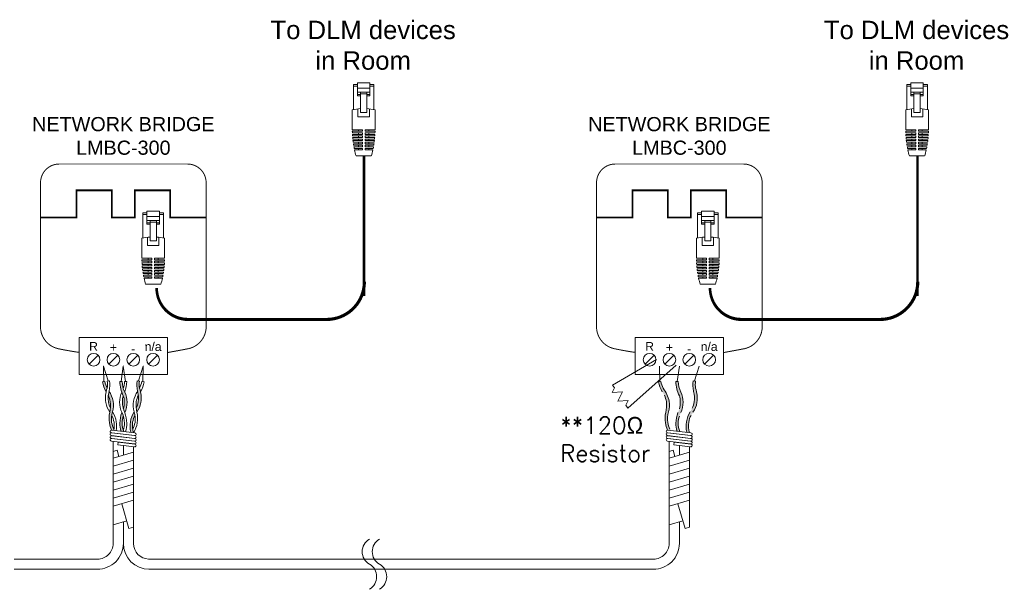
# Model space of a CAD drawing. Header units: inches. Extents: x -60 to 2005, y -577 to 104.
# Drawn here: x 1570.07 to 1584.81, y 38.3 to 46.79 of the extents above; entities that cross this region are included whole.
import ezdxf
from ezdxf.enums import TextEntityAlignment as Align

# ---------------------------------------------------------------- set-up
doc = ezdxf.new("R2010")
doc.units = ezdxf.units.IN
doc.header["$MEASUREMENT"] = 0
doc.layers.get('0').update_dxf_attribs({"lineweight": 5})
for name, color, linetype, lineweight in [('WS', 3, 'Continuous', 5), ('WS_DETAIL', 7, 'Continuous', 5), ('WS_LowVoltage', 6, 'Continuous', 5)]:
    doc.layers.add(name, color=color, linetype=linetype, lineweight=lineweight)
doc.styles.add('ARIAL', font='arial.ttf')

# ---------------------------------------------------------------- blocks, each defined once
blk = doc.blocks.new('LMBC-300')
for p, q in [((-5.441804670540195, -23.34626507107686), (-4.014241820418807, -21.91870222095548)), ((-2.286154039317063, -23.34626507107686), (-0.8585911891956757, -21.91870222095548)), ((0.869496591906068, -23.34626507107686), (2.297059442027455, -21.91870222095548)), ((4.025147223129155, -23.34626507107686), (5.452710073250543, -21.91870222095548))]:
    blk.add_line(p, q)
blk.add_lwpolyline([(-7.012182767361174, -19.0830582706808), (7.023088170071558, -19.0830582706808), (7.023088170071558, -24.94497117264706), (-7.012182767361174, -24.94497117264706)], close=True)
for centre in [(-4.728023245479482, -22.63248364601619), (-1.572372614256352, -22.63248364601619), (1.58327801696678, -22.63248364601619), (4.738928648189868, -22.63248364601619)]:
    blk.add_circle(centre, 1.009439371890818)
at = {"layer": 'WS_DETAIL', "linetype": 'Continuous'}
for points, const_width in [([(0.005452701355210365, 8.487853388231976), (-10.1755036080588, 8.487853388231976, 0.414213562373095), (-13.15250083133648, 5.510856164954291), (-13.15250083133648, -17.61008111877814, 0.3299559090485597), (-10.37569965186718, -20.85873059809533, 0.01578816091769732), (-7.012182767361174, -21.45944105646987, 0.02314275551599724)], 0.1543675703108998), ([(0.005452701355224576, 8.487853388231976), (10.18640901076923, 8.487853388231976, -0.414213562373095), (13.16340623404692, 5.510856164954291), (13.16340623404692, -17.61008111877814, -0.3299559090485597), (10.38660505457761, -20.85873059809533, -0.00309082327425322), (7.023088170071558, -21.48299629802463, -0.02314275551599734)], 0.1543675703108999)]:
    blk.add_lwpolyline(points, format="xyb", dxfattribs=dict(at, const_width=const_width))
at = {"layer": 'WS_DETAIL', "const_width": 0.2835103138874536}
blk.add_lwpolyline([(-13.15250083133648, 3.907985046680551e-14), (-7.447004222338545, -7.460698725481052e-14), (-7.447004222338545, 4.304228702038628), (-1.822486295127201, 4.304228702038628), (-1.822486295127201, -1.77635683940025e-14), (1.822486295127149, 3.907985046680551e-14), (1.822486295127149, 4.304228702038628), (7.447004222338496, 4.304228702038628), (7.447004222338496, -1.77635683940025e-14), (13.1634062340469, -1.77635683940025e-14)], dxfattribs=at)
at = {"insert": (0.005452701355210365, 15.95343288972303), "char_height": 2.2491, "width": 28.83122210504775, "attachment_point": 2, "style": 'ARIAL'}
blk.add_mtext('NETWORK BRIDGE\\PLMBC-300', dxfattribs=at)
at = {"layer": 'WS_DETAIL', "style": 'ARIAL'}
for s, p in [('R', (-4.728023245479501, -20.50179237657888)), ('+', (-1.572372614256369, -20.66700011811405)), ('n/a', (4.738928648189849, -20.50179237657888)), ('-', (1.583278016966762, -20.91237581008488))]:
    blk.add_text(s, height=1.385175861430111, dxfattribs=at).set_placement(p, align=Align.MIDDLE)
blk = doc.blocks.new('A$C756910A1')
at = {"layer": 'WS_DETAIL'}
for p, q in [((0.1502355164945186, 6.597127019628033), (0.1502355164945186, 10.17284573411285)), ((0.1502355164945186, 10.17284573411285), (0.725468666911155, 10.17284573411285)), ((0.725468666911155, 9.924815362676668), (0.1502355164945186, 9.924815362676668)), ((0.725468666911155, 10.42537585766053), (0.725468666911155, 8.556956961277706)), ((0.725468666911155, 10.42537585766053), (2.506894660563006, 10.42537585766053)), ((2.506894660563006, 10.42537585766053), (2.506894660563177, 8.556956961277706)), ((3.082127810979699, 10.17284573411285), (2.506894660563063, 10.17284573411285)), ((3.082127810979699, 9.924815362676668), (2.506894660563063, 9.924815362676668)), ((3.082127810979927, 6.597127019628033), (3.082127810979699, 10.17284573411285)), ((2.506894660563063, 9.659063592378288), (0.7254686669112118, 9.659063592378288)), ((2.50689466056312, 9.057957948058288), (0.7254686669112118, 9.057957948058288)), ((0.7254686669112118, 8.735258730937062), (1.168555581693539, 8.735258730937062)), ((0.725468666911155, 8.556956961277706), (1.168555581693596, 8.556956961277706)), ((1.168555581693596, 6.169918262987323), (1.168555581693539, 9.057957948058288)), ((1.168555581693596, 8.848221287137449), (2.063807745780679, 8.848221287137449)), ((2.063807745780906, 6.169918262987323), (2.063807745780679, 9.057957948058288)), ((2.063807745780679, 8.735258730937062), (2.50689466056312, 8.735258730937062)), ((2.506894660563177, 8.556956961277706), (2.063807745780736, 8.556956961277706)), ((-6.402811436601041e-08, 6.564808555890693), (-6.402811436601041e-08, 3.726134365787232)), ((0.8080907998544546, 6.700560145413647), (0.8080907998544546, 5.545980966034392)), ((1.168555581693539, 6.169918262987323), (2.063807745780906, 6.169918262987323)), ((2.42427252761965, 6.700560145413647), (2.424272527619593, 5.545980966034392)), ((3.232363391502219, 6.564808555890693), (3.232363391502219, 3.726134365787232)), ((0.8080907998544546, 5.545980966034392), (2.424272527619593, 5.545980966034392)), ((-6.402811436601041e-08, 3.726134365787232), (1.427763863659294, 3.726134365787232)), ((0.001803363048139772, 3.50558276794095), (1.427763863659294, 3.50558276794095)), ((0.007215091914673621, 3.285031170094669), (1.427763863659294, 3.285031170094669)), ((0.01623947130153169, 3.064479572248388), (1.427763863659294, 3.064479572248388)), ((0.02888376853442765, 2.843927974402106), (1.427763863659294, 2.843927974402106)), ((0.8902139495456538, 3.726134365787232), (0.8902139495456538, 3.50558276794095)), ((0.8902139495456538, 3.285031170094669), (0.8902139495456538, 3.064479572248388)), ((0.8902139495456538, 2.843927974402106), (0.8902139495456538, 2.623376376555825)), ((1.427763863659294, 3.50558276794095), (1.427763863659237, 3.726134365787232)), ((1.427763863659294, 3.064479572248388), (1.427763863659294, 3.285031170094669)), ((1.427763863659294, 2.623376376555825), (1.427763863659294, 2.843927974402106)), ((1.804599463815038, 3.726134365787232), (3.232363391502219, 3.726134365787232)), ((1.804599463814753, 3.50558276794095), (1.804599463814753, 3.726134365787232)), ((1.804599463814981, 3.50558276794095), (3.230559964426021, 3.50558276794095)), ((1.804599463814981, 3.285031170094669), (3.225148235559374, 3.285031170094669)), ((1.804599463814753, 3.064479572248388), (1.804599463814753, 3.285031170094669)), ((1.804599463814981, 3.064479572248388), (3.216123856172572, 3.064479572248388)), ((1.804599463814981, 2.843927974402106), (3.203479558939677, 2.843927974402106)), ((1.804599463814753, 2.623376376555825), (1.804599463814753, 2.843927974402106)), ((2.34214937792845, 3.726134365787232), (2.34214937792845, 3.50558276794095)), ((2.34214937792845, 3.285031170094669), (2.34214937792845, 3.064479572248388)), ((2.34214937792845, 2.843927974402106), (2.34214937792845, 2.623376376555825)), ((0.04515819889135742, 2.623376376555825), (1.427763863659294, 2.623376376555825)), ((0.06507596708863161, 2.402824778709544), (1.427763863659294, 2.402824778709544)), ((0.08865332129224157, 2.182273180863262), (1.427763863659294, 2.182273180863433)), ((0.1159096201752448, 1.961721583016981), (1.427763863659294, 1.961721583017152)), ((0.1468674136732773, 1.74116998517087), (1.427763863659294, 1.74116998517087)), ((0.1815525382387762, 1.520618387324589), (1.427763863659294, 1.520618387324589)), ((0.8902139495457106, 2.402824778709544), (0.8902139495457106, 2.182273180863262)), ((0.8902139495457106, 1.961721583017152), (0.8902139495457106, 1.74116998517087)), ((0.8902139495457106, 1.520618387324589), (0.8902139495457106, 1.300066789478308)), ((1.427763863659294, 2.182273180863262), (1.427763863659294, 2.402824778709544)), ((1.427763863659237, 1.74116998517087), (1.427763863659294, 1.961721583017152)), ((1.427763863659294, 1.300066789478308), (1.427763863659237, 1.520618387324589)), ((1.804599463814924, 2.623376376555825), (3.187205128582747, 2.623376376555825)), ((1.804599463814867, 2.402824778709544), (3.167287360385473, 2.402824778709544)), ((1.804599463814753, 2.182273180863262), (1.804599463814753, 2.402824778709544)), ((1.804599463814867, 2.182273180863433), (3.143710006181806, 2.182273180863433)), ((1.804599463814867, 1.961721583017152), (3.116453707298803, 1.961721583017152)), ((1.804599463814753, 1.74116998517087), (1.804599463814753, 1.961721583017152)), ((1.80459946381481, 1.74116998517087), (3.085495913800827, 1.74116998517087)), ((1.80459946381481, 1.520618387324589), (3.050810789235328, 1.520618387324589)), ((1.804599463814753, 1.300066789478308), (1.804599463814753, 1.520618387324589)), ((2.34214937792845, 2.402824778709544), (2.34214937792845, 2.182273180863433)), ((2.34214937792845, 1.961721583017152), (2.34214937792845, 1.74116998517087)), ((2.34214937792845, 1.520618387324589), (2.342149377928394, 1.300066789478308)), ((0.2199942275513251, 1.300066789478308), (1.427763863659237, 1.300066789478308)), ((0.2622252398203102, 1.079515191632026), (1.427763863659294, 1.079515191632026)), ((0.3082820030148525, 0.8589635937857452), (1.427763863659294, 0.8589635937857452)), ((0.8902139495457106, 1.079515191632026), (0.8902139495457106, 0.8589635937857452)), ((1.427763863659294, 0.8589635937857452), (1.427763863659294, 1.079515191632026)), ((1.804599463814753, 1.300066789478308), (3.012369099922722, 1.300066789478308)), ((1.804599463814753, 1.079515191632026), (2.970138087653794, 1.079515191632026)), ((1.804599463814753, 0.8589635937857452), (1.804599463814753, 1.079515191632026)), ((1.804599463814753, 0.8589635937857452), (2.924081324459308, 0.8589635937857452)), ((2.34214937792845, 1.079515191632026), (2.342149377928394, 0.8589635937857452)), ((2.691792117421215, -1.891327769953932e-07), (0.524929496546207, -1.891327769953932e-07))]:
    blk.add_line(p, q, dxfattribs=at)
for centre, radius, start, end in [((1.61618166373708, -0.5828206012761257), 7.328072457716479, 93.50202068223433, 102.7411415662108), ((1.61618166373708, -0.5828206012761257), 7.328072457716479, 77.25885843378917, 86.49797931776406), ((13.48717119514313, 3.726134365787232), 13.48717125917128, 180.9369821694481, 181.8742150375743), ((13.48717119514313, 3.726134365787232), 13.48717125917128, 182.8119499073921, 183.7504392946456), ((-10.25480786766903, 3.726134365787232), 13.48717125917128, 356.2495607053528, 357.1880500926079), ((-10.25480786766903, 3.726134365787232), 13.48717125917128, 358.1257849624257, 359.0630178305502), ((13.48717119514313, 3.726134365787232), 13.48717125917128, 184.6899375443662, 185.6307014597895), ((13.48717119514313, 3.726134365787232), 13.48717125917128, 186.5729909480418, 187.5170696871769), ((13.48717119514313, 3.726134365787232), 13.48717125917128, 188.4632058194769, 189.4116726762505), ((-10.25480786766903, 3.726134365787232), 13.48717125917128, 350.5883273237479, 351.5367941805232), ((-10.25480786766903, 3.726134365787232), 13.48717125917128, 352.4829303128231, 353.4270090519582), ((-10.25480786766903, 3.726134365787232), 13.48717125917128, 354.3692985402105, 355.3100624556338), ((13.48717119514313, 3.726134365787232), 13.48717125917128, 190.3627495398733, 191.316722449262), ((13.48717119514313, 3.726134365787232), 13.48717125917128, 192.2738850556991, 196.037861357714), ((-10.25480786766903, 3.726134365787232), 13.48717125917128, 343.9621386422843, 347.7261149443008), ((-10.25480786766903, 3.726134365787232), 13.48717125917128, 348.683277550738, 349.6372504601267)]:
    blk.add_arc(centre, radius, start, end, dxfattribs=at)
blk = doc.blocks.new('A$C043B1A8A')
at = {"layer": 'WS_DETAIL'}
for p, q in [((0.1226484107611068, 0.177529320218909), (0.2473265716947601, 0.1319285155044518)), ((0.1226484107611068, 0.177529320218909), (0.1454960359122044, 0.04675446319601662)), ((0.2681444020887866, 0.2242838015813788), (0.2359027591192167, 0.197315944015898)), ((0.2359027591192167, 0.197315944015898), (0.2473265716947601, 0.1319285155044518)), ((4.458453162214937e-08, -1.816643901975112e-08), (0.03224168755409451, 0.02696783939902403)), ((0.02081787497854748, 0.09235526791047022), (0.1454960359122044, 0.04675446319601662)), ((0.03224168755409451, 0.02696783939902403), (0.02081787497854748, 0.09235526791047022))]:
    blk.add_line(p, q, dxfattribs=at)

msp = doc.modelspace()

# ---------------------------------------------------------------- hatches: boundary and pattern name
at = {"layer": 'WS_DETAIL'}
h = msp.add_hatch(color=256, dxfattribs=at)
h.paths.add_polyline_path([(1571.752133285284, 40.78862142601292, 0.1206055747640039), (1571.766462340353, 40.63122279477398), (1571.722978034612, 40.63648410891244, 0.0008002133858251983), (1571.722655474479, 40.63759857526844, -0.09474649691597763), (1571.718926347811, 40.79415472432225, -0.09474649691598583), (1571.773218613282, 40.94104272281882, 0.002013710130229451), (1571.774890044424, 40.94343655913701, 0.002013710130230078), (1571.77569494451, 40.94063008978361, -0.03493843387434526), (1571.786837321538, 40.8892322962098, 0.07097321835170756)])
h.paths.add_polyline_path([(1571.83415897551, 41.08872882147648, 0.1095463462446783), (1571.82519662083, 41.24541759787138, 0.001993342258613019), (1571.824399748754, 41.24819564867917, -0.09474649691598114), (1571.820670622086, 41.40475179773298), (1571.853877559559, 41.39921849942357, 0.07097321835173916), (1571.854082579136, 41.29279070558619, -0.1138984644524081), (1571.874984182919, 41.0819260848092, -0.1095257340793441), (1571.815715251834, 40.93663382247007, -0.04068475077842066), (1571.804364811503, 40.99441987705964, 0.06853558686225864)])
h.paths.add_polyline_path([(1571.591371263259, 40.92799953965488, 0.002013710130245552), (1571.592626500525, 40.93063554302884, 0.002013710130232767), (1571.593881737791, 40.92799953965488, -0.03493843387434263), (1571.613320550311, 40.87913218533834, 0.07097321835175494), (1571.595625361843, 40.77418554347105, 0.08537272357000193), (1571.620459236385, 40.64888820720461), (1571.579714039716, 40.65381810721476, -0.07335019469959114), (1571.561960571832, 40.77418554347105, -0.09474649691597366)])
h.paths.add_polyline_path([(1571.627208455697, 41.08369349304809, 0.06853558686202993), (1571.613320550311, 41.18161690847978, -0.1124683699391492), (1571.561960571832, 41.39320144262507), (1571.595625361843, 41.39320144262507, 0.1080279309100332), (1571.634014600097, 41.23675144306733, -0.1095257340793147), (1571.66859655527, 41.08369349304809, -0.1095257340793453), (1571.634014600097, 40.93063554302884, -0.04068475077843094), (1571.613320550311, 40.98577007761639, 0.06853558686202776)])
h.paths.add_polyline_path([(1571.439598759507, 40.7828045023723, 0.06985018340257636), (1571.473537610533, 40.68369395023393, -0.01275160803130392), (1571.470282050972, 40.66705865595469), (1571.444044463359, 40.67023323097237, 0.05875657055876367), (1571.439211358716, 40.67083286855888, -0.06709021212230834), (1571.406391822034, 40.7772712040628, -0.09474649691600887), (1571.410120948702, 40.9338273531167, 0.1115640500045959), (1571.419880175457, 41.0932941803199, 0.06853558686187991), (1571.39008601145, 41.18760312473614, -0.0406847507784331), (1571.401436451782, 41.24538917932568, -0.1095257340793608), (1571.460705382867, 41.10009691698656, -0.1115640500044528), (1571.450946156112, 40.94063008978361, 0.1061749334755847)])
h.paths.add_polyline_path([(1571.304647547759, 41.3878682774735), (1571.337854485232, 41.39340157578295, 0.07097321835175929), (1571.372558521486, 41.29279070558607, 0.02811235965333236), (1571.358468600893, 41.24176304626434, -0.09419374565097273)])
h = msp.add_hatch(color=256, dxfattribs=at)
edge = h.paths.add_edge_path()
edge.add_arc((1580.371496009467, 40.73919237607868), 0.3323819451892061, 171.4477308861707, 198.9556320627995)
edge.add_line((1580.057139003818, 40.63122279477398), (1580.013654698077, 40.63648410891247))
edge.add_arc((1579.665315774988, 40.53626824451965), 0.3624682397322684, 16.05033809968747, 16.23373345941289)
edge.add_arc((1580.420851471157, 40.72562806751478), 0.4169186952478743, 170.5396776864125, 192.1893473306569, ccw=False)
edge.add_arc((1580.420851471157, 40.72562806751495), 0.4169186952477581, 148.8900080421856, 170.5396776864331, ccw=False)
edge.add_arc((1579.767539930011, 41.14974522224955), 0.3624682397221132, 324.8456219134923, 325.3071296561836)
edge.add_arc((1580.414387970917, 41.04196042052547), 0.3624682397163604, 195.7722257163047, 196.233733458996)
edge.add_arc((1579.704617712801, 40.83529986468972), 0.3767762426054547, 8.229690013960976, 16.233733458928725, ccw=False)
edge.add_arc((1580.412774105918, 40.71729920365078), 0.3767762426058947, 152.8496653588826, 169.0882996301966)
edge = h.paths.add_edge_path()
edge.add_arc((1579.767060049269, 41.14686531793549), 0.3624682397251834, 350.7704315577654, 375.7768936697826)
edge.add_arc((1579.767060049265, 41.14686531793626), 0.3624682397289113, 15.7768936694919, 16.23373345859584)
edge.add_arc((1580.522595745432, 41.33622514092559), 0.4169186952478132, 170.5396776864281, 192.1893473306758, ccw=False)
edge.add_line((1580.111347285551, 41.40475179773298), (1580.144554223024, 41.39921849942357))
edge.add_arc((1580.517655514803, 41.34672313710612), 0.3767762426055642, 171.9910557426139, 188.2296900139363)
edge.add_arc((1579.698379690084, 41.14207584837226), 0.47113657583552, -7.334941386797027, 18.65665492544258, ccw=False)
edge.add_arc((1579.707836567805, 41.17165758752998), 0.4665348996986367, 322.6978759581724, 348.9108522353671, ccw=False)
edge.add_arc((1577.321191565977, 40.26042327922909), 2.828463941468268, 12.83872142338498, 13.98331637145972)
edge.add_arc((1579.768087687522, 41.14961258689669), 0.3619059736411425, 325.3586236502384, 350.3150246109923)
edge = h.paths.add_edge_path()
edge.add_arc((1579.55541981906, 41.085153299056), 0.362468239725525, 334.3059442283738, 334.7674519710686)
edge.add_arc((1580.211186508921, 41.08515329905697), 0.3624682397277516, 205.2325480289365, 205.6940557716284)
edge.add_arc((1579.545037037323, 40.76464232241176), 0.3767762426057531, 17.690012327617808, 25.694055772584818, ccw=False)
edge.add_arc((1580.262957390229, 40.76464232241204), 0.3767762426058782, 162.3099876724343, 178.5486219437593)
edge.add_arc((1580.262957390229, 40.78372876452994), 0.3767762426054777, 181.4513780562321, 200.9700362644275)
edge.add_line((1579.91113589985, 40.64888820720461), (1579.870390703181, 40.65381810721476))
edge.add_arc((1580.269555930545, 40.77418554347099), 0.4169186952478878, 179.9999999999954, 196.7805748189121, ccw=False)
edge.add_arc((1580.269555930545, 40.77418554347088), 0.4169186952478872, 158.3503303557339, 179.9999999999786, ccw=False)
edge = h.paths.add_edge_path()
edge.add_arc((1579.555419819063, 41.08223368703509), 0.3624682397252506, 0.2307538713640177, 15.91342954197426)
edge.add_arc((1580.342688169637, 41.40013046609062), 0.4900999179905033, 180.8100736462659, 206.4780620655675, ccw=False)
edge.add_line((1579.852637235297, 41.39320144262507), (1579.886302025308, 41.39320144262507))
edge.add_arc((1580.263330543186, 41.40278066677354), 0.3771501886893234, 181.4554099650996, 206.1179472067627)
edge.add_arc((1579.596807918635, 41.08223368703506), 0.3624682397253863, 0.23075387136918835, 25.232548029840927, ccw=False)
edge.add_arc((1579.514785016605, 41.09447136992981), 0.4446188530214581, 331.0809061144833, 358.610973540737, ccw=False)
edge.add_arc((1579.505309287254, 40.74925257969707), 0.4193791264372029, 18.08870527975025, 25.69181901560228)
edge.add_arc((1579.559281087936, 41.08487303635854), 0.3586059711358526, 334.602096279103, 359.8115397379083)
edge = h.paths.add_edge_path()
edge.add_arc((1580.10023958014, 40.85412672473439), 0.3767762426058338, 190.9117003697914, 206.8942237646223)
edge.add_arc((1579.436498418086, 40.73919237607868), 0.3323819451883994, 347.46590307969456, 350.38819798355706, ccw=False)
edge.add_line((1579.760958714437, 40.66705865595469), (1579.734721126824, 40.67023323097237))
edge.add_arc((1579.729762018703, 40.65003994106846), 0.02079330927241417, 76.20224673576247, 89.65279640745388)
edge.add_arc((1580.10831694538, 40.84579786087033), 0.4169186952480941, 189.460322313584, 204.813258885645, ccw=False)
edge.add_arc((1580.10831694538, 40.84579786087014), 0.4169186952479755, 167.8106526693086, 189.4603223135604, ccw=False)
edge.add_arc((1579.352781249217, 41.03515768386055), 0.3624682397252853, 343.7662665410854, 369.2295684422888)
edge.add_arc((1579.350911580906, 41.03170885395917), 0.3648800680179953, 9.717031618521187, 35.19263455954891)
edge.add_arc((1580.773543190695, 40.97417916518606), 1.155899398900775, 163.9422586387199, 166.6029167372286, ccw=False)
edge.add_arc((1579.307992889913, 41.01448867998079), 0.451578026782583, 10.928025706984386, 38.225755851451595, ccw=False)
edge.add_arc((1579.393606456627, 41.04196042052757), 0.3624682397251834, -16.23373345893401, 9.229568442234608, ccw=False)
edge.add_arc((1580.103376714751, 40.83529986468955), 0.3767762426058396, 163.7662665410637, 188.008944257346)
edge = h.paths.add_edge_path()
edge.add_line((1579.595324211224, 41.3878682774735), (1579.628531148697, 41.39340157578295))
edge.add_arc((1579.998495305865, 41.46472379814503), 0.3767762426056593, 190.9117003697965, 207.1503346411223)
edge.add_arc((1580.109614737468, 41.14207584837249), 0.4711365758353291, 161.3433450745923, 167.7845268409957)
edge.add_arc((1580.006572671104, 41.45639493428087), 0.4169186952478492, 189.4603223135649, 210.9844312817618, ccw=False)

# ---------------------------------------------------------------- linework, layer by layer
at = {"layer": 'WS', "const_width": 0.03910184169342035}
for points in [[(1575.203218176277, 44.75894855546636), (1575.203218176277, 42.66814536979871)], [(1583.454517410364, 44.75894855546636), (1583.454517410364, 42.66814536979871)]]:
    msp.add_lwpolyline(points, dxfattribs=at)
at = {"layer": 'WS'}
for points in [[(1572.109990655256, 42.78923671682156, 0.03910184169342035, 0.03910184169342035, 0), (1572.109990655256, 42.78923671682156, 0.03910184169342035, 0.04690344114809157, 0.4142135623730948), (1572.579212755577, 42.32001461650049, 0.04690344114809157, 0.04690344114809157, 0), (1574.644726736049, 42.32001461650049, 0.04690344114809157, 0.04690344114809157, 0.4142135623730951), (1575.207568029826, 42.88285591027761, 0.04690344114809157, 0.04690344114809157, 0), (1575.207568029826, 42.88285591027761, 0.04690344114809157, 0.04690344114809157, 0)], [(1580.361289889343, 42.78923671682156, 0.03910184169342035, 0.03910184169342035, 0), (1580.361289889343, 42.78923671682156, 0.03910184169342035, 0.04690344114809157, 0.4142135623730948), (1580.830511989665, 42.32001461650049, 0.04690344114809157, 0.04690344114809157, 0), (1582.896025970135, 42.32001461650049, 0.04690344114809157, 0.04690344114809157, 0.4142135623730951), (1583.458867263912, 42.88285591027761, 0.04690344114809157, 0.04690344114809157, 0), (1583.458867263912, 42.88285591027761, 0.04690344114809157, 0.04690344114809157, 0)]]:
    msp.add_lwpolyline(points, format="xyseb", dxfattribs=at)
at = {"layer": 'WS_DETAIL'}
for p, q in [((1578.909201416063, 41.34224306968196), (1579.561765235359, 41.72278605300738)), ((1571.320661602809, 41.39193750578357), (1571.31714455414, 41.62350961051072)), ((1571.31714455414, 41.62350961051072), (1571.388906710707, 41.40330924220075)), ((1571.613284757552, 41.62350961051072), (1571.578691726674, 41.39450888663896)), ((1571.64787778843, 41.39450888663896), (1571.613284757552, 41.62350961051072)), ((1571.909424960964, 41.62350961051072), (1571.837662804397, 41.40330924220075)), ((1571.905907912295, 41.39193750578357), (1571.909424960964, 41.62350961051072)), ((1579.133870105874, 40.99773884270746), (1579.856389290386, 41.63632092060726)), ((1579.611338266274, 41.39193750578357), (1579.607821217605, 41.62350961051072)), ((1579.611338266274, 41.39193750578357), (1579.607821217605, 41.62350961051072)), ((1579.903961421017, 41.62350961051072), (1579.869368390139, 41.39450888663896)), ((1579.903961421017, 41.62350961051072), (1579.869368390139, 41.39450888663896)), ((1580.200101624429, 41.62350961051072), (1580.128339467862, 41.40330924220075)), ((1571.337296543598, 41.3947093991514), (1571.30402666202, 41.38916561241581)), ((1571.372271769918, 41.40053734883298), (1571.405541651497, 41.40608113556863)), ((1571.595556027665, 41.39450888663896), (1571.561827425684, 41.39450888663896)), ((1571.631013487439, 41.39450888663896), (1571.66474208942, 41.39450888663896)), ((1571.854297745186, 41.40053734883298), (1571.821027863607, 41.40608113556863)), ((1571.889272971506, 41.3947093991514), (1571.922542853084, 41.38916561241581)), ((1579.627973207063, 41.3947093991514), (1579.594703325485, 41.38916561241581)), ((1579.627973207063, 41.3947093991514), (1579.594703325485, 41.38916561241581)), ((1579.88623269113, 41.39450888663896), (1579.852504089149, 41.39450888663896)), ((1579.88623269113, 41.39450888663896), (1579.852504089149, 41.39450888663896)), ((1580.144974408651, 41.40053734883298), (1580.111704527073, 41.40608113556863)), ((1571.778129567405, 40.58803741897032), (1571.436225855099, 40.62925574808244)), ((1571.778129567405, 40.54623134499764), (1571.436225855099, 40.58744967410973)), ((1571.778129567405, 40.50442527102496), (1571.436225855099, 40.54564360013708)), ((1571.443687805966, 40.67017028100349), (1571.783080604405, 40.62910599128975)), ((1571.443687805966, 40.62836420703073), (1571.783080604405, 40.58729991731707)), ((1571.443687805966, 40.58655813305802), (1571.783080604405, 40.54549384334439)), ((1571.443687805966, 40.54475205908534), (1571.783080604405, 40.50368776937171)), ((1580.06880623087, 40.58803741897032), (1579.726902518564, 40.62925574808244)), ((1580.06880623087, 40.54623134499764), (1579.726902518564, 40.58744967410973)), ((1580.06880623087, 40.50442527102496), (1579.726902518564, 40.54564360013708)), ((1579.734364469431, 40.67017028100349), (1580.07375726787, 40.62910599128975)), ((1579.734364469431, 40.62836420703073), (1580.07375726787, 40.58729991731707)), ((1579.734364469431, 40.58655813305802), (1580.07375726787, 40.54549384334439)), ((1579.734364469431, 40.54475205908534), (1580.07375726787, 40.50368776937171)), ((1571.778129567405, 40.46261919705228), (1571.436225855099, 40.50383752616438)), ((1571.533102425133, 40.45035246128515), (1571.53808399072, 40.49152466946782)), ((1571.778129567405, 40.4208131230796), (1571.533102425133, 40.45035246128515)), ((1571.53808399072, 40.49152466946782), (1571.783080604405, 40.46188169539903)), ((1571.613368405815, 40.44067596615179), (1571.613368405815, 40.29405821503209)), ((1571.613368405815, 40.44067596615179), (1571.613368405815, 40.29405821503209)), ((1580.06880623087, 40.46261919705228), (1579.726902518564, 40.50383752616438)), ((1579.823779088598, 40.45035246128515), (1579.828760654185, 40.49152466946782)), ((1579.823779088598, 40.45035246128515), (1579.828760654185, 40.49152466946782)), ((1580.06880623087, 40.4208131230796), (1579.823779088598, 40.45035246128515)), ((1579.828760654185, 40.49152466946782), (1580.07375726787, 40.46188169539903)), ((1579.90404506928, 40.44067596615179), (1579.90404506928, 40.29405821503209)), ((1579.90404506928, 40.44067596615179), (1579.90404506928, 40.29405821503209)), ((1579.90404506928, 40.44067596615179), (1579.90404506928, 40.29405821503209)), ((1579.90404506928, 40.44067596615179), (1579.90404506928, 40.29405821503209)), ((1580.056189969533, 40.42233408115408), (1580.056189969533, 39.22388627260938)), ((1571.520157944306, 40.36968107047352), (1571.461223505561, 40.35233744744392)), ((1571.765513306068, 40.33883243961276), (1571.461223505561, 40.24928399045143)), ((1571.520157944306, 40.36968107047352), (1571.548068062037, 40.27484119065181)), ((1579.810834607771, 40.36968107047352), (1579.751900169027, 40.35233744744392)), ((1579.810834607771, 40.36968107047352), (1579.751900169026, 40.35233744744392)), ((1580.056189969533, 40.33883243961276), (1579.751900169027, 40.24928399045143)), ((1579.810834607771, 40.36968107047352), (1579.838744725502, 40.27484119065181)), ((1579.810834607771, 40.36968107047352), (1579.838744725502, 40.27484119065181)), ((1571.765513306068, 40.21942658053058), (1571.461223505561, 40.12987813136934)), ((1571.765513306068, 40.10002072144846), (1571.461223505561, 40.01047227228707)), ((1580.056189969533, 40.21942658053058), (1579.751900169027, 40.12987813136934)), ((1580.056189969533, 40.10002072144846), (1579.751900169027, 40.01047227228707)), ((1571.765513306068, 39.98061486236634), (1571.461223505561, 39.8910664132049)), ((1580.056189969533, 39.98061486236634), (1579.751900169027, 39.8910664132049)), ((1571.765513306068, 39.86120900328416), (1571.461223505561, 39.77166055412283)), ((1580.056189969533, 39.86120900328416), (1579.751900169027, 39.77166055412283)), ((1571.765513306068, 39.74180314420209), (1571.461223505561, 39.65225469504065)), ((1580.056189969533, 39.74180314420209), (1579.751900169027, 39.65225469504065)), ((1571.765513306068, 39.62239728511992), (1571.461223505561, 39.53284883595859)), ((1571.589768136333, 39.57067781449933), (1571.697697453806, 39.20392896747296)), ((1580.056189969533, 39.62239728511992), (1579.751900169027, 39.53284883595859)), ((1579.880444799798, 39.57067781449933), (1579.988374117271, 39.20392896747296)), ((1571.66432100901, 39.31734368122721), (1571.461223505561, 39.25757478186867)), ((1571.765513306068, 39.22388627260932), (1571.697697453806, 39.20392896747296)), ((1579.954997672475, 39.31734368122721), (1579.751900169027, 39.25757478186867)), ((1580.056189969533, 39.22388627260932), (1579.988374117271, 39.20392896747296))]:
    msp.add_line(p, q, dxfattribs=at)
at = {"layer": 'WS_DETAIL', "const_width": 0.007698495560796379}
for points in [[(1571.388906710707, 41.40330924220075), (1571.31714455414, 41.62350961051072), (1571.320661602809, 41.39193750578357)], [(1571.64787778843, 41.39450888663896), (1571.613284757552, 41.62350961051072), (1571.578691726674, 41.39450888663896)], [(1571.905907912295, 41.39193750578357), (1571.909424960964, 41.62350961051072), (1571.837662804397, 41.40330924220075)]]:
    msp.add_lwpolyline(points, dxfattribs=at)
at = {"layer": 'WS_DETAIL'}
for points in [[(1575.282502981083, 38.29650586973156, 0.5773502691867318), (1575.282502981082, 38.67018004769176, -0.5773502691905019), (1575.282502981082, 39.0438542256548, -0.5773502691905019)], [(1575.432305913482, 38.29601690664154, 0.5773502691867318), (1575.43230591348, 38.66969108460174, -0.5773502691905019), (1575.43230591348, 39.04336526256478, -0.5773502691905019)]]:
    msp.add_lwpolyline(points, format="xyb", dxfattribs=at)
for centre, radius, start, end in [((1571.716054647758, 41.45782216223466), 0.4177089690968243, 189.4603223135827, 211.1099919578259), ((1571.707961971786, 41.46616681354939), 0.3774904260060964, 190.9117003698039, 207.1503346411247), ((1571.819292031461, 41.14290728113451), 0.4720296202572692, 161.3433450745488, 187.3349413867868), ((1570.998463260648, 41.34794248099462), 0.3774904260060921, 351.7703099860415, 8.008944257354997), ((1570.993513665759, 41.33742458574977), 0.4177089690968249, 347.8106526693294, 9.460322313582653), ((1572.052807256815, 41.40145104414273), 0.4910289076305218, 180.8100736462769, 206.4780620655521), ((1571.973299207134, 41.40410626830931), 0.3778650809087042, 181.4554099650869, 206.1179472067475), ((1571.253644168243, 41.40407019697557), 0.3774904260060964, 342.308020147231, 358.5486219437798), ((1571.247033120323, 41.39450888663896), 0.4177089690968243, 338.3503303557611, 0), ((1572.233055849345, 41.33742458574977), 0.4177089690968249, 170.5396776864173, 192.1893473306706), ((1572.228106254457, 41.34794248099462), 0.3774904260060921, 171.991055742645, 188.2296900139586), ((1571.518607543318, 41.46616681354939), 0.3774904260060964, 332.8496653588753, 349.088299630196), ((1571.407277483643, 41.14290728113451), 0.4720296202572692, 352.6650586132131, 18.65665492545122), ((1571.510514867347, 41.45782216223466), 0.4177089690968243, 328.8900080421741, 350.5396776864173), ((1580.006731311223, 41.45782216223466), 0.4177089690968243, 189.4603223135827, 211.1099919578259), ((1580.006731311223, 41.45782216223466), 0.4177089690968243, 189.4603223135827, 211.1099919578259), ((1579.998638635251, 41.46616681354939), 0.3774904260060964, 190.9117003698039, 207.1503346411247), ((1579.998638635251, 41.46616681354939), 0.3774904260060964, 190.9117003698039, 207.1503346411247), ((1579.309912566855, 41.01577827827941), 0.4492720493104496, 10.9149621444889, 38.24804064848698), ((1579.309912566855, 41.01577827827941), 0.4492720493104496, 10.9149621444889, 38.24804064848698), ((1580.343483920281, 41.40145104414273), 0.4910289076305218, 180.8100736462769, 206.4780620655521), ((1580.343483920281, 41.40145104414273), 0.4910289076305218, 180.8100736462769, 206.4780620655521), ((1580.263975870599, 41.40410626830931), 0.3778650809087042, 181.4554099650869, 206.1179472067475), ((1580.263975870599, 41.40410626830931), 0.3778650809087042, 181.4554099650869, 206.1179472067475), ((1580.52373251281, 41.33742458574977), 0.4177089690968249, 170.5396776864173, 192.1893473306706), ((1580.518782917922, 41.34794248099462), 0.3774904260060921, 171.991055742645, 188.2296900139586), ((1579.697954147108, 41.14290728113451), 0.4720296202572692, 352.6650586132131, 18.65665492545122), ((1571.75048148792, 41.14770582918834), 0.3631553021529988, 164.2231063301703, 189.2295684422395), ((1571.06150474759, 41.03290108889428), 0.3631553021529953, 9.691076184921567, 25.37375185554372), ((1571.102407339617, 41.03971672022141), 0.3631553021529944, 9.691076184921567, 35.15437808609867), ((1571.921056333289, 41.08295168834013), 0.3631553021529944, 155.3355895634206, 179.7692461286572), ((1571.962522884447, 41.08295168834013), 0.3631553021529953, 164.0865704580209, 179.7692461286572), ((1571.264046630657, 41.08295168834013), 0.3631553021529988, 0.2307538713427556, 15.91342954194733), ((1571.305513181815, 41.08295168834013), 0.3631553021529981, 0.2307538713427556, 25.23254802981748), ((1572.124162175487, 41.03971672022141), 0.3631553021529944, 144.8456219139013, 170.3089238150785), ((1572.165064767514, 41.03290108889428), 0.3631553021529953, 154.6262481444563, 170.3089238150785), ((1571.476088027184, 41.14770582918834), 0.3631553021529988, 350.7704315577605, 15.77689366982969), ((1579.352181411055, 41.03290108889428), 0.3631553021529953, 9.691076184921567, 25.37375185554372), ((1579.352181411055, 41.03290108889428), 0.3631553021529953, 9.691076184921567, 25.37375185554372), ((1579.554723294122, 41.08295168834013), 0.3631553021529988, 0.2307538713427556, 15.91342954194733), ((1579.554723294122, 41.08295168834013), 0.3631553021529988, 0.2307538713427556, 15.91342954194733), ((1579.59618984528, 41.08295168834013), 0.3631553021529981, 0.2307538713427556, 25.23254802981748), ((1579.59618984528, 41.08295168834013), 0.3631553021529981, 0.2307538713427556, 25.23254802981748), ((1579.766764690649, 41.14770582918834), 0.3631553021529988, 350.7704315577605, 15.77689366982969), ((1571.709098105535, 41.14377556106473), 0.3631553021529981, 189.6910761849216, 214.6928703434059), ((1571.750000697562, 41.15059119239174), 0.3631553021529988, 189.6910761849216, 205.3737518555234), ((1571.061023957233, 41.0357864520978), 0.3631553021529953, 343.7662665410654, 9.229568442239492), ((1571.10192654926, 41.04260208342492), 0.3631553021529944, 343.7662665410654, 9.229568442239492), ((1571.921056333289, 41.0858768345218), 0.3631553021529944, 180.2307538713427, 205.6940557725165), ((1571.962522884447, 41.0858768345218), 0.3631553021529953, 180.2307538713427, 205.6940557725165), ((1571.264046630657, 41.0858768345218), 0.3631553021529988, 344.0865704580527, 359.7692461286572), ((1571.305513181815, 41.0858768345218), 0.3631553021529981, 334.7674519701825, 359.7692461286572), ((1572.124642965844, 41.04260208342492), 0.3631553021529944, 170.7704315577605, 196.2337334589346), ((1572.165545557871, 41.0357864520978), 0.3631553021529953, 170.7704315577605, 196.2337334589346), ((1571.476568817542, 41.15059119239174), 0.3631553021529988, 334.6262481444621, 350.3089238150785), ((1571.517471409569, 41.14377556106473), 0.3631553021529981, 325.3071296565941, 350.3089238150785), ((1579.351700620698, 41.0357864520978), 0.3631553021529953, 343.7662665410654, 9.229568442239492), ((1579.351700620698, 41.0357864520978), 0.3631553021529953, 343.7662665410654, 9.229568442239492), ((1579.392603212725, 41.04260208342492), 0.3631553021529944, 343.7662665410654, 9.229568442239492), ((1579.392603212725, 41.04260208342492), 0.3631553021529944, 343.7662665410654, 9.229568442239492), ((1579.554723294122, 41.0858768345218), 0.3631553021529988, 344.0865704580496, 359.7692461286572), ((1579.554723294122, 41.0858768345218), 0.3631553021529988, 344.0865704580496, 359.7692461286572), ((1579.59618984528, 41.0858768345218), 0.3631553021529981, 334.7674519701825, 359.7692461286572), ((1579.59618984528, 41.0858768345218), 0.3631553021529981, 334.7674519701825, 359.7692461286572), ((1579.767245481007, 41.15059119239174), 0.3631553021529988, 334.6262481444621, 350.3089238150785), ((1579.808148073034, 41.14377556106473), 0.3631553021529981, 325.3071296565941, 350.3089238150785), ((1571.817991779393, 40.84606769553631), 0.4177089690968243, 167.8106526693294, 189.4603223135827), ((1571.813042184505, 40.83554980029146), 0.3774904260060964, 163.7662665410623, 188.008944257355), ((1571.103543473366, 40.71732546773677), 0.3774904260060921, 10.91170036980393, 27.15033464112475), ((1571.750000697562, 41.15059119239203), 0.3631553021528028, 214.6928703434582, 215.1543780861509), ((1571.095450797395, 40.72567011905141), 0.4177089690968252, 9.460322313582653, 31.10999195782598), ((1571.979536394781, 40.77431963622305), 0.4177089690968252, 158.350330355761, 180), ((1571.264046630657, 41.08587683452203), 0.3631553021528028, 334.3059442274282, 334.7674519701154), ((1571.253644168243, 40.76475832588653), 0.3774904260060964, 1.451378056220207, 25.6940557725165), ((1571.972925346861, 40.76475832588653), 0.3774904260060921, 162.3099876724606, 178.5486219437798), ((1571.247033120323, 40.77431963622305), 0.4177089690968243, 0, 21.64966964423897), ((1572.131118717709, 40.72567011905141), 0.4177089690968252, 148.890008042174, 170.5396776864173), ((1572.123026041738, 40.71732546773677), 0.3774904260060921, 152.8496653588753, 169.0882996301961), ((1571.476568817542, 41.15059119239203), 0.3631553021528028, 324.8456219138491, 325.307129656529), ((1571.413527330599, 40.83554980029146), 0.3774904260060964, 351.991055742645, 16.2337334589377), ((1571.408577735711, 40.84606769553631), 0.4177089690968243, 350.5396776864173, 12.18934733067056), ((1580.108668442858, 40.84606769553631), 0.4177089690968243, 167.8106526693294, 189.4603223135827), ((1580.108668442859, 40.84606769553631), 0.4177089690968243, 167.8106526693294, 189.4603223135827), ((1580.10371884797, 40.83554980029146), 0.3774904260060964, 163.7662665410623, 188.008944257355), ((1580.10371884797, 40.83554980029146), 0.3774904260060964, 163.7662665410623, 188.008944257355), ((1580.040677361027, 41.15059119239203), 0.3631553021528028, 214.6928703434582, 215.1543780861509), ((1580.040677361027, 41.15059119239203), 0.3631553021528028, 214.6928703434582, 215.1543780861509), ((1580.270213058246, 40.77431963622305), 0.4177089690968252, 158.350330355761, 180), ((1580.270213058246, 40.77431963622305), 0.4177089690968252, 158.350330355761, 180), ((1579.554723294122, 41.08587683452203), 0.3631553021528028, 334.3059442274282, 334.7674519701154), ((1579.554723294122, 41.08587683452203), 0.3631553021528028, 334.3059442274282, 334.7674519701154), ((1580.263602010326, 40.76475832588653), 0.3774904260060921, 162.3099876724606, 178.5486219437798), ((1580.263602010326, 40.76475832588653), 0.3774904260060921, 162.3099876724575, 178.5486219437798), ((1580.421795381174, 40.72567011905141), 0.4177089690968252, 148.890008042174, 170.5396776864173), ((1580.413702705203, 40.71732546773677), 0.3774904260060921, 152.8496653588753, 169.0882996301961), ((1579.767245481007, 41.15059119239203), 0.3631553021528028, 324.8456219138491, 325.307129656529), ((1571.817991779393, 40.84606769553631), 0.4177089690968243, 189.4603223135827, 204.8156427126393), ((1571.809899103422, 40.85441234685101), 0.3774904260060971, 190.9117003698039, 206.8942237646177), ((1571.14489981289, 40.73926013890721), 0.3330119787236606, 347.4659030797359, 8.552269113824995), ((1571.095450797395, 40.72567011905141), 0.4177089690968252, 351.2807945071371, 9.460322313582653), ((1571.979536394781, 40.77431963622305), 0.4177089690968252, 180, 196.7805748189241), ((1571.972925346861, 40.78388094655958), 0.3774904260060921, 181.4513780562202, 200.9700362643989), ((1571.253644168243, 40.78388094655958), 0.3774904260060971, 342.3099876724451, 358.5486219437798), ((1571.247033120323, 40.77431963622305), 0.4177089690968243, 342.0912008105964, 0), ((1572.131118717709, 40.72567011905141), 0.4177089690968252, 170.5396776864173, 192.1893473306706), ((1572.081669702214, 40.73926013890721), 0.3330119787236606, 171.447730886175, 198.9556320627906), ((1571.416670411682, 40.85441234685101), 0.3774904260060971, 333.1057762353823, 349.088299630196), ((1571.408577735711, 40.84606769553631), 0.4177089690968243, 329.0246768637859, 350.5396776864173), ((1580.108668442858, 40.84606769553631), 0.4177089690968243, 189.4603223135827, 204.8156427126393), ((1580.108668442859, 40.84606769553631), 0.4177089690968243, 189.4603223135827, 204.8156427126393), ((1580.100575766887, 40.85441234685101), 0.3774904260060971, 190.9117003698039, 206.8942237646177), ((1580.100575766887, 40.85441234685101), 0.3774904260060971, 190.9117003698039, 206.8942237646177), ((1580.270213058246, 40.77431963622305), 0.4177089690968252, 180, 196.7805748189241), ((1580.270213058246, 40.77431963622305), 0.4177089690968252, 180, 196.7805748189241), ((1580.263602010326, 40.78388094655958), 0.3774904260060921, 181.4513780562202, 200.9700362643989), ((1580.263602010326, 40.78388094655958), 0.3774904260060921, 181.4513780562202, 200.9700362643989), ((1580.421795381174, 40.72567011905141), 0.4177089690968252, 170.5396776864173, 192.1893473306706), ((1580.421795381174, 40.72567011905141), 0.4177089690968252, 170.5396776864173, 192.1893473306706), ((1580.372346365679, 40.73926013890721), 0.3330119787236606, 171.447730886175, 198.9556320627906), ((1571.438719297803, 40.64993871450241), 0.02083272321257836, 76.20224673765829, 263.1258599084476), ((1571.438719297803, 40.60813264052973), 0.02083272321257836, 76.20224673765829, 263.1258599084476), ((1571.438719297803, 40.56632656655705), 0.02083272321257836, 76.20224673765829, 263.1258599084476), ((1571.438719297803, 40.52452049258437), 0.02083272321257836, 76.20224673765829, 263.1258599084476), ((1571.374150895549, 40.5359513624897), 0.3631553021528033, 16.05033809926831, 16.23373345898824), ((1572.022225043851, 40.42796225352302), 0.3631553021529939, 144.8456219139013, 145.0169450766726), ((1571.783080604404, 40.60827326807737), 0.02083272321257836, 256.251719819204, 89.99999999773321), ((1571.783080604404, 40.56646719410466), 0.02083272321257836, 256.251719819204, 89.99999999773321), ((1571.783080604404, 40.52466112013201), 0.02083272321257836, 256.251719819204, 89.99999999773321), ((1579.729395961268, 40.64993871450241), 0.02083272321257836, 76.20224673765829, 263.1258599084476), ((1579.729395961268, 40.64993871450241), 0.02083272321257836, 76.20224673765829, 263.1258599084476), ((1579.729395961268, 40.60813264052973), 0.02083272321257836, 76.20224673765829, 263.1258599084476), ((1579.729395961268, 40.60813264052973), 0.02083272321257836, 76.20224673765829, 263.1258599084476), ((1579.729395961268, 40.56632656655705), 0.02083272321257836, 76.20224673765829, 263.1258599084476), ((1579.729395961268, 40.56632656655705), 0.02083272321257836, 76.20224673765829, 263.1258599084476), ((1579.729395961268, 40.52452049258437), 0.02083272321257836, 76.20224673765829, 263.1258599084476), ((1579.729395961268, 40.52452049258437), 0.02083272321257836, 76.20224673765829, 263.1258599084476), ((1579.664827559014, 40.5359513624897), 0.3631553021528033, 16.05033809926831, 16.23373345898824), ((1579.664827559014, 40.5359513624897), 0.3631553021528033, 16.05033809926831, 16.23373345898824), ((1580.312901707316, 40.42796225352302), 0.3631553021529939, 144.8456219139013, 145.0169450766726), ((1580.312901707316, 40.42796225352302), 0.3631553021529939, 144.8456219139013, 145.0169450766726), ((1580.073757267869, 40.60827326807737), 0.02083272321257836, 256.251719819204, 89.99999999773321), ((1580.073757267869, 40.56646719410466), 0.02083272321257836, 256.251719819204, 89.99999999773321), ((1580.073757267869, 40.52466112013201), 0.02083272321257836, 256.251719819204, 89.99999999773321), ((1571.783080604404, 40.48285504615927), 0.02083272321257836, 256.251719819204, 89.99999999773321), ((1571.783080604404, 40.44104897218662), 0.02083272321257836, 256.251719819204, 89.99999999773321), ((1580.073757267869, 40.48285504615927), 0.02083272321257836, 256.251719819204, 89.99999999773321), ((1580.073757267869, 40.44104897218662), 0.02083272321257836, 256.251719819204, 89.99999999773321)]:
    msp.add_arc(centre, radius, start, end, dxfattribs=at)
at = {"layer": 'WS_LowVoltage'}
for p, q in [((1571.461223505561, 40.50104406816376), (1571.461223505561, 38.97773797079577)), ((1571.765513306068, 40.42233408115408), (1571.765513306068, 38.97773797079577)), ((1579.751900169027, 40.50104406816376), (1579.751900169027, 38.97773797079577)), ((1571.613368405815, 39.30234900644933), (1571.613368405815, 38.98037375879056)), ((1579.90404506928, 39.30234900644933), (1579.90404506928, 38.98037375879056)), ((1571.249730856771, 38.74648963517959), (1565.294035975612, 38.74648963517956)), ((1575.835300798109, 38.74648963517956), (1571.989996708745, 38.74648963517956)), ((1575.205399665224, 38.74598183268819), (1571.989996708745, 38.74648963517956)), ((1579.519729136654, 38.74556693842348), (1575.354918542947, 38.74596745397065)), ((1571.226416685194, 38.59342203817008), (1568.661745717777, 38.59342203817019)), ((1575.8707045939, 38.59400080202994), (1571.994078994003, 38.59400080203017)), ((1575.360176943714, 38.59342203817013), (1572.551677605128, 38.59342203817016)), ((1579.51709334866, 38.5934220381701), (1575.509688913533, 38.59342203817013))]:
    msp.add_line(p, q, dxfattribs=at)
for centre, radius, start, end in [((1571.226416685194, 38.98037375879056), 0.3869517206205029, 269.999999999987, 359.9999999999935), ((1571.229052473189, 38.97773797079577), 0.2321710323723017, 269.999999999987, 359.9999999999935), ((1572.000320126435, 38.98037375879056), 0.3869517206205029, 180, 270), ((1571.996252699366, 38.97714496647467), 0.230740155312197, 179.8527491576353, 268.4463658336974), ((1579.517093348659, 38.98037375879056), 0.3869517206205029, 269.999999999987, 359.9999999999935), ((1579.519729136654, 38.97773797079577), 0.2321710323723017, 269.999999999987, 359.9999999999935)]:
    msp.add_arc(centre, radius, start, end, dxfattribs=at)

# ---------------------------------------------------------------- block references
at = {"xscale": 0.09384442006420883, "yscale": 0.09384442006420883, "zscale": 0.09384442006420883}
msp.add_blockref('LMBC-300', (1579.903449715421, 43.84217216532889), dxfattribs=at)
at = {"layer": 'WS_DETAIL'}
for name, p, xscale, yscale, zscale in [('A$C756910A1', (1575.027647674003, 44.7589485752921), 0.1048243773022459, 0.1048243773022459, 0.1048243773022459), ('A$C756910A1', (1583.278946908089, 44.7589485752921), 0.1048243773022459, 0.1048243773022459, 0.1048243773022459), ('LMBC-300', (1571.612773051956, 43.84217216532889), 0.09384442006420883, 0.09384442006420883, 0.09384442006420883), ('A$C756910A1', (1571.889529531727, 42.84402970719469), 0.1048243773022459, 0.1048243773022459, 0.1048243773022459), ('A$C756910A1', (1580.159393919646, 42.84402970719469), 0.1048243773022459, 0.1048243773022459, 0.1048243773022459)]:
    msp.add_blockref(name, p, dxfattribs=dict(at, xscale=xscale, yscale=yscale, zscale=zscale))
at = {"layer": 'WS_DETAIL', "xscale": -1.17653251452109, "yscale": 1.17653251452109, "zscale": 1.17653251452109, "rotation": 343.0205052092597}
msp.add_blockref('A$C043B1A8A', (1579.133870105874, 40.99773884270746), dxfattribs=at)

# ---------------------------------------------------------------- texts
at = {"insert": (1575.189061782135, 46.77551900921202), "char_height": 0.2737128918539424, "attachment_point": 2, "style": 'ARIAL'}
msp.add_mtext_dynamic_manual_height_columns('To DLM devices\\Pin Room', width=2.750508363171248, gutter_width=0.3125, heights=[0], dxfattribs=at)
at = {"layer": 'WS_DETAIL', "insert": (1583.440361016221, 46.77551900921202), "char_height": 0.2737128918539424, "attachment_point": 2, "style": 'ARIAL'}
msp.add_mtext_dynamic_manual_height_columns('To DLM devices\\Pin Room', width=2.750508363171248, gutter_width=0.3125, heights=[0], dxfattribs=at)
at = {"layer": 'WS_DETAIL', "insert": (1578.12785418114, 40.86562308814337), "char_height": 0.2506170515826712, "width": 11.54569176005791, "attachment_point": 1, "style": 'ARIAL'}
msp.add_mtext('{\\Fromans|c0;**120Ω \\PResistor}', dxfattribs=at)

doc.saveas('drawing.dxf')
